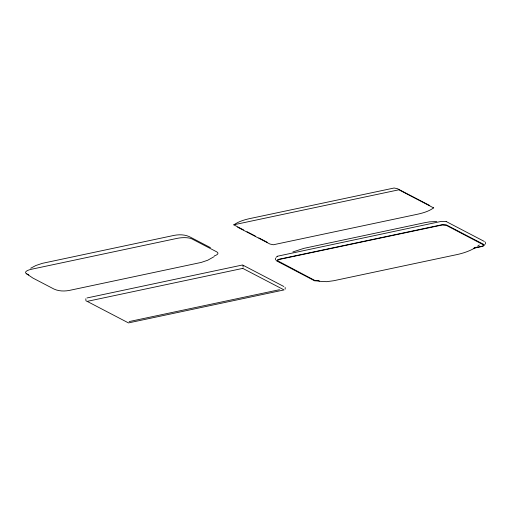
<?xml version="1.0" encoding="UTF-8"?>
<svg xmlns="http://www.w3.org/2000/svg" width="511" height="511" viewBox="0 0 511 511"><rect width="100%" height="100%" fill="white"/><g stroke="black" fill="none" stroke-linecap="round" stroke-linejoin="round"><path stroke-width="0.77" d="M275.372 258.042L275.467 259.965M276.234 257.276L277.237 256.298M433.558 207.843C428.901 211.548 421.626 213.413 415.475 214.665L273.321 244.769L269.942 244.034L237.628 227.191M477.613 246.181L479.324 244.967M214.128 256.643L207.715 260.24L201.219 262.43L69.324 290.42C64.22 291.385 58.733 291.264 53.962 289.047L32.953 278.093L26.725 273.896A10.948 3.238 -3.8 0 1 31.497 269.246L177.17 238.356A10.948 3.238 -3.8 0 1 191.861 238.88L216.76 251.866A10.948 3.238 -3.8 0 1 214.345 255.896M30.679 268.243L35.885 265.503L42.394 263.325L174.117 235.373C179.227 234.402 184.707 234.523 189.492 236.714L210.436 247.637M476.201 247.145C469.673 251.291 462.168 253.603 454.624 255.085L333.638 280.743L326.638 281.682L319.1 281.267M277.294 256.254L441.408 221.365L446.129 221.499M292.88 251.942L303.911 248.352L424.826 222.675L429.623 221.851L436.771 221.531M279.53 289.699L129.168 321.572M86.947 297.97L242.553 264.979L283.861 286.518M474.208 247.918L482.224 246.206L483.745 244.999L446.084 225.236L442.481 224.942L279.025 259.492L277.307 260.584L314.948 280.513L318.851 280.795M473.601 248.289L483.195 246.238L484.594 244.871L446.435 224.942L442.111 224.706L278.093 259.447L276.406 260.776L314.604 280.814L319.394 280.986M429.764 205.537L397.507 188.712L394.115 188.01L252.115 218.095C245.823 219.334 238.88 221.186 233.846 224.872M433.718 207.951L398.893 189.792L233.757 224.802L243.504 229.893M446.205 221.538L484.371 241.467M246.992 231.707L255.347 236.063M258.828 237.883L267.189 242.24M26.725 273.896L28.801 274.975M86.563 301.241L86.11 300.915M485.284 242.08L485.45 244.086M285.119 287.412L285.227 289.111M243 265.452L243.115 267.151M85.803 298.782L85.918 300.481M242.782 268.384L87.17 301.375L128.478 322.914L284.09 289.922L242.782 268.384"/></g></svg>
